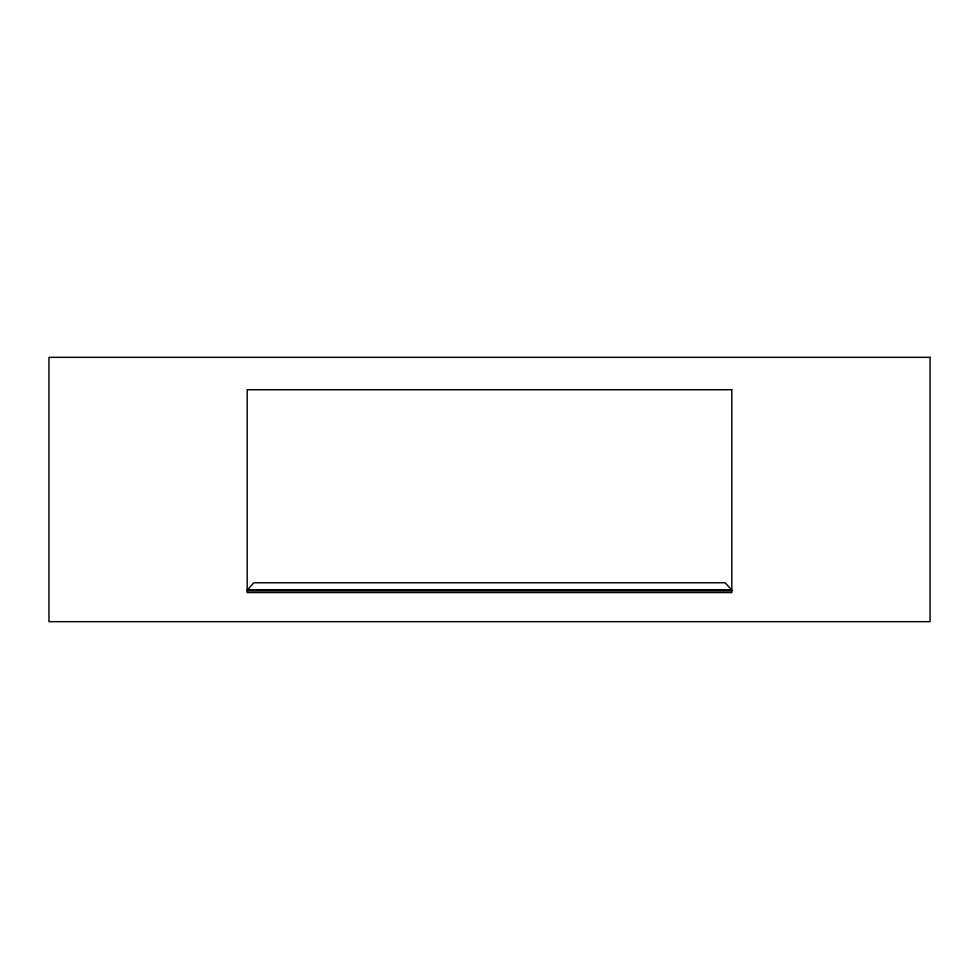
<?xml version="1.0" encoding="UTF-8"?>
<svg xmlns="http://www.w3.org/2000/svg" width="979" height="979" viewBox="0 0 979 979"><rect width="100%" height="100%" fill="white"/><g stroke="black" fill="none" stroke-linecap="round" stroke-linejoin="round"><path stroke-width="1.47" d="M247.418 590.215L247.197 590.875L731.802 590.875L731.582 590.215M248.079 589.162L253.806 582.774L725.194 582.774L730.921 589.162M247.197 589.737L731.802 589.737M930.05 357.335L48.95 357.335L48.95 621.665L930.05 621.665L930.05 357.335M731.802 389.728L247.197 389.728L247.197 592.576L731.802 592.576L731.802 389.728"/></g></svg>
